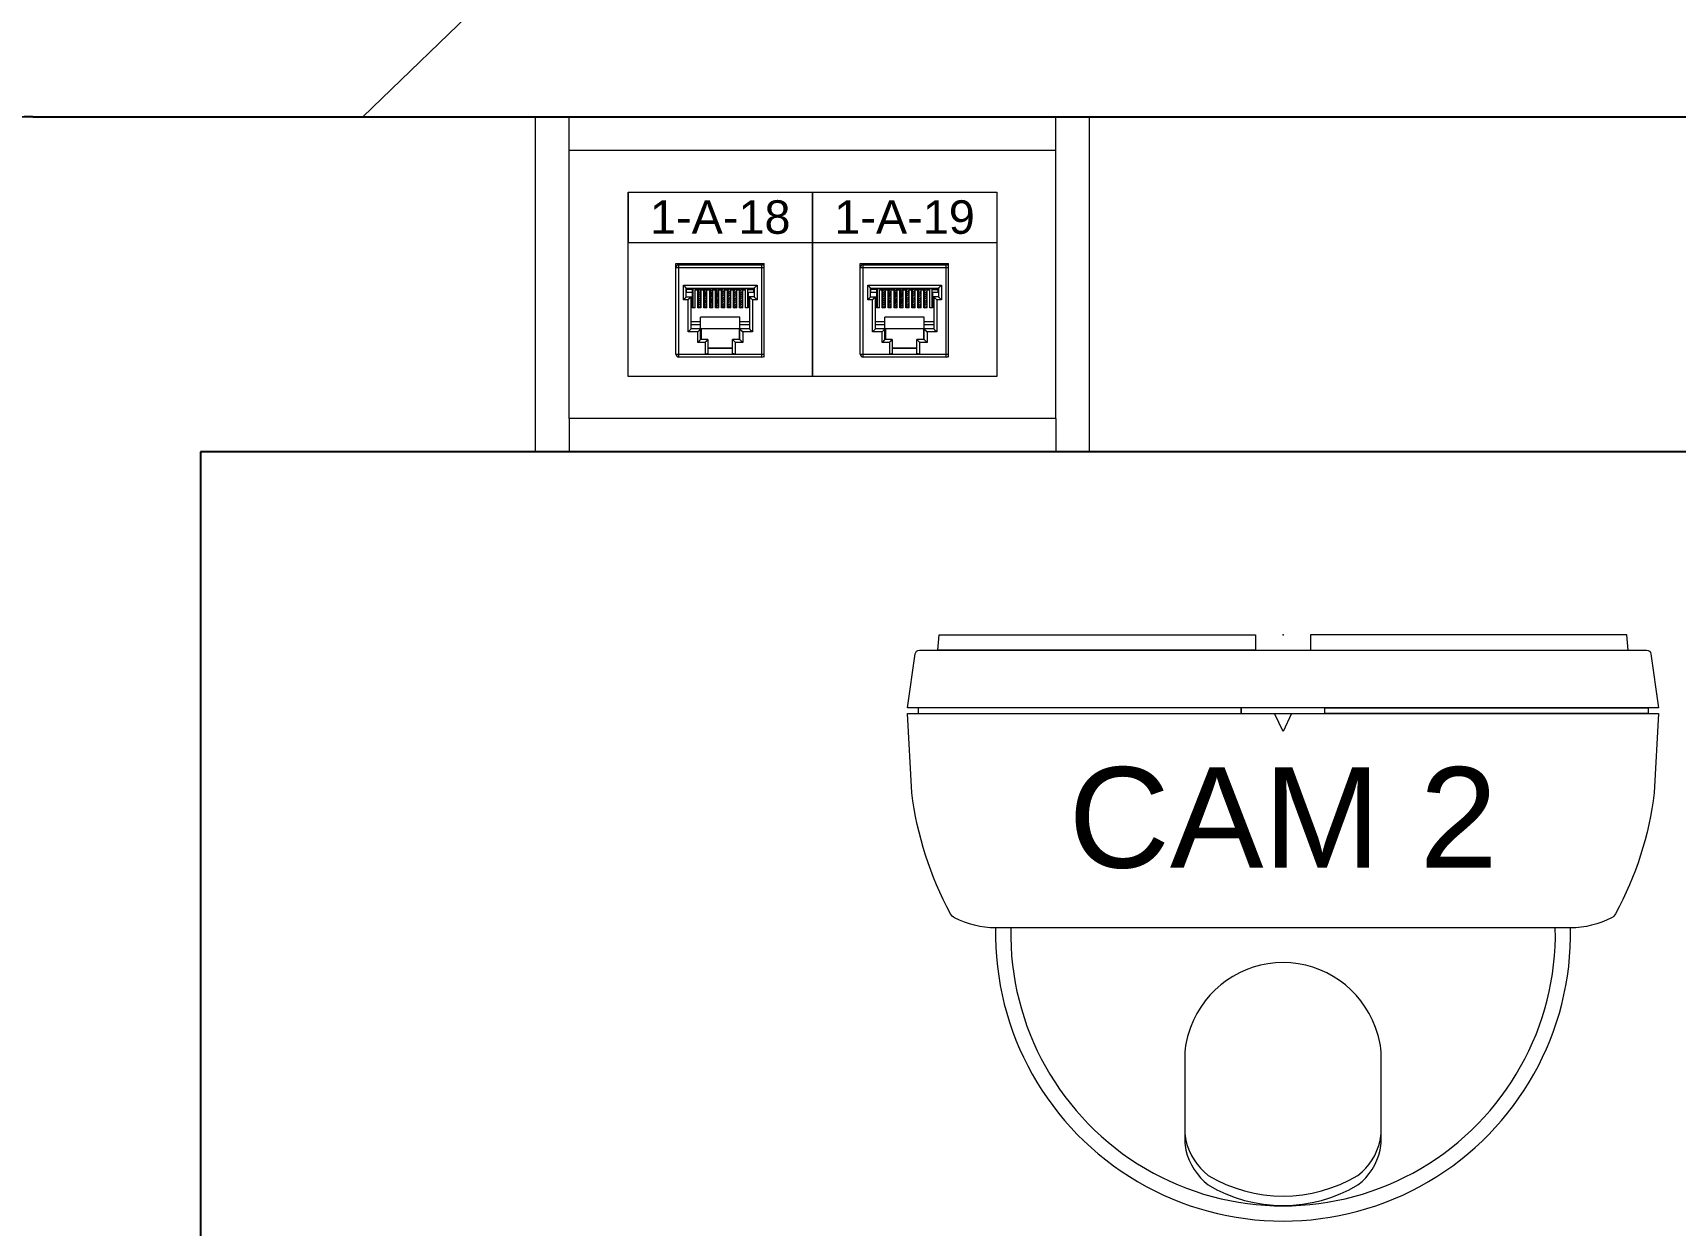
# Model space of a CAD drawing. Header units: millimetres. Extents: x 1256 to 2931, y 3298 to 3694.
# Drawn here: x 1604.32 to 1653.32, y 3507.17 to 3542.74 of the extents above; entities that cross this region are included whole.
import ezdxf

# ---------------------------------------------------------------- set-up
doc = ezdxf.new("R2010")
doc.units = ezdxf.units.MM
doc.layers.get('0').update_dxf_attribs({"color": 250, "lineweight": 5})
for name, color, linetype, lineweight in [('(B) 1U - NVR', 250, 'Continuous', 5), ('001_Dark_1 10', 7, 'Continuous', 0), ('Canales', 250, 'Continuous', 25), ('Roseta', 250, 'Continuous', 5)]:
    doc.layers.add(name, color=color, linetype=linetype, lineweight=lineweight)
doc.styles.get("Standard").update_dxf_attribs({"font": 'Arial.ttf'})
pattern_1 = [(45, (1503.525396, 3420.090486), (-0.03132663, 0.03132663), [])]
pattern_2 = [(45, (1509.025396, 3420.090486), (-0.03132663, 0.03132663), [])]

msp = doc.modelspace()

# ---------------------------------------------------------------- hatches: boundary and pattern name
at = {"layer": 'Roseta'}
h = msp.add_hatch(dxfattribs=at)
h.set_pattern_fill('ANSI31', color=256, scale=0.013954, style=0)
h.set_pattern_definition(pattern_1)
h.paths.add_polyline_path([(1624.246, 3535.112), (1624.187, 3535.112), (1624.171, 3535.111), (1624.171, 3534.535), (1624.246, 3534.535)])
h = msp.add_hatch(dxfattribs=at)
h.set_pattern_fill('ANSI31', color=256, scale=0.013954, style=0)
h.set_pattern_definition(pattern_1)
h.paths.add_polyline_path([(1624.423, 3535.112), (1624.361, 3535.112), (1624.349, 3535.111), (1624.349, 3534.535), (1624.423, 3534.535)])
h.paths.add_polyline_path([(1624.6, 3535.112), (1624.525, 3535.112), (1624.525, 3534.535), (1624.6, 3534.535)])
h.paths.add_polyline_path([(1624.778, 3535.112), (1624.703, 3535.112), (1624.703, 3534.535), (1624.778, 3534.535)])
h.paths.add_polyline_path([(1624.954, 3535.112), (1624.879, 3535.112), (1624.879, 3534.535), (1624.954, 3534.535)])
h.paths.add_polyline_path([(1625.057, 3534.535), (1625.132, 3534.535), (1625.132, 3535.112), (1625.057, 3535.112)])
h.paths.add_polyline_path([(1625.235, 3534.535), (1625.31, 3534.535), (1625.31, 3535.112), (1625.235, 3535.112)])
h = msp.add_hatch(dxfattribs=at)
h.set_pattern_fill('ANSI31', color=256, scale=0.013954, style=0)
h.set_pattern_definition(pattern_1)
h.paths.add_polyline_path([(1625.416, 3534.535), (1625.49, 3534.535), (1625.49, 3535.112), (1625.486, 3535.112), (1625.416, 3535.112)])
h = msp.add_hatch(dxfattribs=at)
h.set_pattern_fill('ANSI31', color=256, scale=0.013954, style=0)
h.set_pattern_definition(pattern_2)
h.paths.add_polyline_path([(1629.746, 3535.112), (1629.687, 3535.112), (1629.671, 3535.111), (1629.671, 3534.535), (1629.746, 3534.535)])
h = msp.add_hatch(dxfattribs=at)
h.set_pattern_fill('ANSI31', color=256, scale=0.013954, style=0)
h.set_pattern_definition(pattern_2)
h.paths.add_polyline_path([(1629.923, 3535.112), (1629.861, 3535.112), (1629.849, 3535.111), (1629.849, 3534.535), (1629.923, 3534.535)])
h.paths.add_polyline_path([(1630.1, 3535.112), (1630.025, 3535.112), (1630.025, 3534.535), (1630.1, 3534.535)])
h.paths.add_polyline_path([(1630.278, 3535.112), (1630.203, 3535.112), (1630.203, 3534.535), (1630.278, 3534.535)])
h.paths.add_polyline_path([(1630.454, 3535.112), (1630.379, 3535.112), (1630.379, 3534.535), (1630.454, 3534.535)])
h.paths.add_polyline_path([(1630.557, 3534.535), (1630.632, 3534.535), (1630.632, 3535.112), (1630.557, 3535.112)])
h.paths.add_polyline_path([(1630.735, 3534.535), (1630.81, 3534.535), (1630.81, 3535.112), (1630.735, 3535.112)])
h = msp.add_hatch(dxfattribs=at)
h.set_pattern_fill('ANSI31', color=256, scale=0.013954, style=0)
h.set_pattern_definition(pattern_2)
h.paths.add_polyline_path([(1630.916, 3534.535), (1630.99, 3534.535), (1630.99, 3535.112), (1630.986, 3535.112), (1630.916, 3535.112)])

# ---------------------------------------------------------------- linework, layer by layer
at = {"layer": '(B) 1U - NVR'}
msp.add_line((1614.166, 3540.239), (1640.31, 3565.491), dxfattribs=at)
at = {"layer": '001_Dark_1 10'}
for points in [[(1631.322, 3524.322), (1631.362, 3524.783), (1640.798, 3524.783), (1640.798, 3524.322)], [(1651.92, 3524.322), (1651.88, 3524.783), (1642.444, 3524.783), (1642.444, 3524.322)], [(1630.729, 3522.433), (1640.37, 3522.433), (1640.37, 3522.606), (1630.729, 3522.606)], [(1642.872, 3522.433), (1642.872, 3522.606), (1640.37, 3522.606), (1640.37, 3522.433)], [(1641.874, 3522.433), (1641.621, 3521.891), (1641.368, 3522.433)], [(1652.513, 3522.433), (1642.872, 3522.433), (1642.872, 3522.606), (1652.513, 3522.606)]]:
    msp.add_lwpolyline(points, close=True, dxfattribs=at)
for points in [[(1630.419, 3522.606), (1630.645, 3524.21, -0.373885), (1630.774, 3524.322), (1652.468, 3524.322, -0.373885), (1652.597, 3524.21), (1652.822, 3522.606)], [(1652.822, 3522.433), (1652.698, 3520.063, -0.09279), (1651.543, 3516.457, -0.1504), (1651.42, 3516.336, -0.118988), (1650.198, 3516.035), (1633.044, 3516.035, -0.118988), (1631.822, 3516.336, -0.1504), (1631.698, 3516.457, -0.09279), (1630.543, 3520.063), (1630.419, 3522.433)], [(1633.044, 3516.035, 1.02), (1650.198, 3516.035)], [(1638.69, 3509.967, 0.057517), (1638.722, 3509.69, 0.1735), (1639.386, 3508.651, 0.276322), (1643.856, 3508.651, 0.1735), (1644.519, 3509.69, 0.057517), (1644.551, 3509.967), (1644.551, 3512.334, 0.075804), (1644.38, 3513.065, 0.700635), (1638.862, 3513.065, 0.075804), (1638.69, 3512.334)]]:
    msp.add_lwpolyline(points, format="xyb", close=True, dxfattribs=at)
msp.add_lwpolyline([(1638.69, 3509.967), (1638.69, 3509.684, 0.057517), (1638.722, 3509.407, 0.1735), (1639.386, 3508.368, 0.276322), (1643.856, 3508.368, 0.1735), (1644.519, 3509.407, 0.057517), (1644.551, 3509.684), (1644.551, 3509.967)], format="xyb", dxfattribs=at)
msp.add_arc((1641.621, 3515.865), 8.125, 178.8655, 1.1345, dxfattribs=at)
msp.add_point((1641.621, 3524.783), dxfattribs=at)
at = {"layer": 'Canales'}
for p, q in [((1604.318, 3540.239), (1609.318, 3540.239)), ((1609.318, 3540.239), (1749.318, 3540.239)), ((1609.318, 3530.239), (1609.318, 3500.239)), ((1749.318, 3530.239), (1609.318, 3530.239)), ((1609.318, 3530.239), (1609.318, 3500.239))]:
    msp.add_line(p, q, dxfattribs=at)
msp.add_arc((1604.318, 3535.239), 5, 90, 180, dxfattribs=at)
at = {"layer": 'Roseta'}
for p, q in [((1619.318, 3540.239), (1635.838, 3540.239)), ((1619.318, 3530.239), (1619.318, 3540.239)), ((1620.318, 3531.239), (1620.318, 3540.239)), ((1634.838, 3531.239), (1634.838, 3540.239)), ((1635.838, 3540.239), (1635.838, 3530.239)), ((1620.318, 3539.239), (1634.838, 3539.239)), ((1622.078, 3537.989), (1627.578, 3537.989)), ((1622.078, 3532.489), (1622.078, 3537.989)), ((1622.078, 3537.989), (1622.078, 3536.489)), ((1627.578, 3537.989), (1627.578, 3532.489)), ((1627.578, 3537.989), (1633.078, 3537.989)), ((1627.578, 3532.489), (1627.578, 3537.989)), ((1627.578, 3532.489), (1627.578, 3537.989)), ((1633.078, 3537.989), (1633.078, 3532.489)), ((1622.078, 3536.489), (1633.078, 3536.489)), ((1623.502, 3535.859), (1626.136, 3535.859)), ((1629.002, 3535.859), (1631.636, 3535.859)), ((1626.066, 3533.068), (1623.59, 3533.068)), ((1631.566, 3533.068), (1629.09, 3533.068)), ((1627.578, 3532.489), (1622.078, 3532.489)), ((1633.078, 3532.489), (1627.578, 3532.489)), ((1634.838, 3531.239), (1620.318, 3531.239)), ((1620.318, 3531.239), (1620.318, 3530.239)), ((1634.838, 3531.239), (1634.838, 3530.239)), ((1635.838, 3530.239), (1619.318, 3530.239))]:
    msp.add_line(p, q, dxfattribs=at)
at = {"layer": 'Roseta', "linetype": 'Continuous'}
for p, q in [((1623.502, 3533.155), (1623.502, 3535.859)), ((1623.502, 3535.736), (1626.136, 3535.736)), ((1623.59, 3533.068), (1623.59, 3535.859)), ((1623.59, 3535.824), (1626.066, 3535.824)), ((1626.066, 3533.068), (1626.066, 3535.859)), ((1626.136, 3533.068), (1626.136, 3535.859)), ((1629.002, 3533.155), (1629.002, 3535.859)), ((1629.002, 3535.736), (1631.636, 3535.736)), ((1629.09, 3533.068), (1629.09, 3535.859)), ((1629.09, 3535.824), (1631.566, 3535.824)), ((1631.566, 3533.068), (1631.566, 3535.859)), ((1631.636, 3533.068), (1631.636, 3535.859)), ((1623.729, 3535.211), (1625.927, 3535.211)), ((1623.729, 3534.777), (1623.729, 3535.211)), ((1623.816, 3535.124), (1625.84, 3535.124)), ((1623.816, 3534.864), (1623.816, 3535.124)), ((1623.816, 3535.124), (1623.816, 3535.124)), ((1623.816, 3535.112), (1625.84, 3535.112)), ((1623.816, 3535.072), (1623.825, 3535.072)), ((1623.825, 3534.995), (1623.825, 3535.112)), ((1624, 3535.082), (1623.825, 3535.082)), ((1624, 3534.535), (1624, 3535.112)), ((1624.008, 3535.112), (1624.008, 3534.535)), ((1624.075, 3534.535), (1624.075, 3535.073)), ((1624.075, 3535.073), (1624.157, 3535.073)), ((1624.157, 3535.072), (1624.075, 3535.072)), ((1624.157, 3534.535), (1624.157, 3535.073)), ((1624.165, 3535.112), (1624.165, 3534.535)), ((1624.171, 3535.112), (1624.171, 3534.535)), ((1624.187, 3535.112), (1624.171, 3535.111)), ((1624.246, 3535.112), (1624.246, 3534.535)), ((1624.253, 3534.535), (1624.253, 3535.073)), ((1624.253, 3535.073), (1624.335, 3535.073)), ((1624.335, 3535.072), (1624.253, 3535.072)), ((1624.335, 3534.535), (1624.335, 3535.073)), ((1624.343, 3535.112), (1624.343, 3534.535)), ((1624.349, 3535.112), (1624.349, 3534.535)), ((1624.361, 3535.112), (1624.349, 3535.111)), ((1624.423, 3535.112), (1624.423, 3534.535)), ((1624.431, 3534.535), (1624.431, 3535.073)), ((1624.431, 3535.073), (1624.513, 3535.073)), ((1624.513, 3535.072), (1624.431, 3535.072)), ((1624.513, 3534.535), (1624.513, 3535.073)), ((1624.522, 3535.112), (1624.522, 3534.535)), ((1624.525, 3535.112), (1624.525, 3534.535)), ((1624.6, 3535.112), (1624.6, 3534.535)), ((1624.609, 3534.535), (1624.609, 3535.073)), ((1624.609, 3535.073), (1624.691, 3535.073)), ((1624.691, 3535.072), (1624.609, 3535.072)), ((1624.691, 3534.535), (1624.691, 3535.073)), ((1624.7, 3535.112), (1624.7, 3534.535)), ((1624.703, 3535.112), (1624.703, 3534.535)), ((1624.778, 3535.112), (1624.778, 3534.535)), ((1624.787, 3534.535), (1624.787, 3535.073)), ((1624.787, 3535.073), (1624.869, 3535.073)), ((1624.869, 3535.072), (1624.787, 3535.072)), ((1624.869, 3534.535), (1624.869, 3535.073)), ((1624.879, 3535.112), (1624.879, 3534.535)), ((1624.954, 3535.112), (1624.954, 3534.535)), ((1624.955, 3535.112), (1624.955, 3534.535)), ((1624.965, 3534.535), (1624.965, 3535.073)), ((1624.965, 3535.073), (1625.047, 3535.073)), ((1625.047, 3535.072), (1624.965, 3535.072)), ((1625.047, 3534.535), (1625.047, 3535.073)), ((1625.057, 3535.112), (1625.057, 3534.535)), ((1625.132, 3535.112), (1625.132, 3534.535)), ((1625.133, 3535.112), (1625.133, 3534.535)), ((1625.143, 3534.535), (1625.143, 3535.073)), ((1625.143, 3535.073), (1625.225, 3535.073)), ((1625.225, 3535.072), (1625.143, 3535.072)), ((1625.225, 3534.535), (1625.225, 3535.073)), ((1625.235, 3535.112), (1625.235, 3534.535)), ((1625.31, 3535.112), (1625.31, 3534.535)), ((1625.314, 3535.112), (1625.314, 3534.535)), ((1625.321, 3534.535), (1625.321, 3535.073)), ((1625.321, 3535.073), (1625.403, 3535.073)), ((1625.403, 3535.072), (1625.321, 3535.072)), ((1625.403, 3534.535), (1625.403, 3535.073)), ((1625.416, 3535.112), (1625.416, 3534.535)), ((1625.49, 3535.112), (1625.486, 3535.112)), ((1625.49, 3535.113), (1625.49, 3535.112)), ((1625.49, 3535.112), (1625.49, 3534.535)), ((1625.494, 3535.112), (1625.494, 3534.535)), ((1625.499, 3534.535), (1625.499, 3535.073)), ((1625.499, 3535.073), (1625.581, 3535.073)), ((1625.581, 3535.072), (1625.499, 3535.072)), ((1625.581, 3534.535), (1625.581, 3535.073)), ((1625.648, 3534.535), (1625.648, 3535.112)), ((1625.656, 3534.535), (1625.656, 3535.112)), ((1625.656, 3535.082), (1625.831, 3535.082)), ((1625.831, 3534.995), (1625.831, 3535.112)), ((1625.84, 3535.072), (1625.831, 3535.072)), ((1625.84, 3535.124), (1625.84, 3534.864)), ((1625.84, 3535.124), (1625.84, 3535.124)), ((1625.927, 3535.211), (1625.927, 3534.777)), ((1629.229, 3535.211), (1631.427, 3535.211)), ((1629.229, 3534.777), (1629.229, 3535.211)), ((1629.316, 3535.124), (1631.34, 3535.124)), ((1629.316, 3534.864), (1629.316, 3535.124)), ((1629.316, 3535.124), (1629.316, 3535.124)), ((1629.316, 3535.112), (1631.34, 3535.112)), ((1629.316, 3535.072), (1629.325, 3535.072)), ((1629.325, 3534.995), (1629.325, 3535.112)), ((1629.5, 3535.082), (1629.325, 3535.082)), ((1629.5, 3534.535), (1629.5, 3535.112)), ((1629.508, 3535.112), (1629.508, 3534.535)), ((1629.575, 3534.535), (1629.575, 3535.073)), ((1629.575, 3535.073), (1629.657, 3535.073)), ((1629.657, 3535.072), (1629.575, 3535.072)), ((1629.657, 3534.535), (1629.657, 3535.073)), ((1629.665, 3535.112), (1629.665, 3534.535)), ((1629.671, 3535.112), (1629.671, 3534.535)), ((1629.687, 3535.112), (1629.671, 3535.111)), ((1629.746, 3535.112), (1629.746, 3534.535)), ((1629.753, 3534.535), (1629.753, 3535.073)), ((1629.753, 3535.073), (1629.835, 3535.073)), ((1629.835, 3535.072), (1629.753, 3535.072)), ((1629.835, 3534.535), (1629.835, 3535.073)), ((1629.843, 3535.112), (1629.843, 3534.535)), ((1629.849, 3535.112), (1629.849, 3534.535)), ((1629.861, 3535.112), (1629.849, 3535.111)), ((1629.923, 3535.112), (1629.923, 3534.535)), ((1629.931, 3534.535), (1629.931, 3535.073)), ((1629.931, 3535.073), (1630.013, 3535.073)), ((1630.013, 3535.072), (1629.931, 3535.072)), ((1630.013, 3534.535), (1630.013, 3535.073)), ((1630.022, 3535.112), (1630.022, 3534.535)), ((1630.025, 3535.112), (1630.025, 3534.535)), ((1630.1, 3535.112), (1630.1, 3534.535)), ((1630.109, 3534.535), (1630.109, 3535.073)), ((1630.109, 3535.073), (1630.191, 3535.073)), ((1630.191, 3535.072), (1630.109, 3535.072)), ((1630.191, 3534.535), (1630.191, 3535.073)), ((1630.2, 3535.112), (1630.2, 3534.535)), ((1630.203, 3535.112), (1630.203, 3534.535)), ((1630.278, 3535.112), (1630.278, 3534.535)), ((1630.287, 3534.535), (1630.287, 3535.073)), ((1630.287, 3535.073), (1630.369, 3535.073)), ((1630.369, 3535.072), (1630.287, 3535.072)), ((1630.369, 3534.535), (1630.369, 3535.073)), ((1630.379, 3535.112), (1630.379, 3534.535)), ((1630.454, 3535.112), (1630.454, 3534.535)), ((1630.455, 3535.112), (1630.455, 3534.535)), ((1630.465, 3534.535), (1630.465, 3535.073)), ((1630.465, 3535.073), (1630.547, 3535.073)), ((1630.547, 3535.072), (1630.465, 3535.072)), ((1630.547, 3534.535), (1630.547, 3535.073)), ((1630.557, 3535.112), (1630.557, 3534.535)), ((1630.632, 3535.112), (1630.632, 3534.535)), ((1630.633, 3535.112), (1630.633, 3534.535)), ((1630.643, 3534.535), (1630.643, 3535.073)), ((1630.643, 3535.073), (1630.725, 3535.073)), ((1630.725, 3535.072), (1630.643, 3535.072)), ((1630.725, 3534.535), (1630.725, 3535.073)), ((1630.735, 3535.112), (1630.735, 3534.535)), ((1630.81, 3535.112), (1630.81, 3534.535)), ((1630.814, 3535.112), (1630.814, 3534.535)), ((1630.821, 3534.535), (1630.821, 3535.073)), ((1630.821, 3535.073), (1630.903, 3535.073)), ((1630.903, 3535.072), (1630.821, 3535.072)), ((1630.903, 3534.535), (1630.903, 3535.073)), ((1630.916, 3535.112), (1630.916, 3534.535)), ((1630.99, 3535.112), (1630.986, 3535.112)), ((1630.99, 3535.113), (1630.99, 3535.112)), ((1630.99, 3535.112), (1630.99, 3534.535)), ((1630.994, 3535.112), (1630.994, 3534.535)), ((1630.999, 3534.535), (1630.999, 3535.073)), ((1630.999, 3535.073), (1631.081, 3535.073)), ((1631.081, 3535.072), (1630.999, 3535.072)), ((1631.081, 3534.535), (1631.081, 3535.073)), ((1631.148, 3534.535), (1631.148, 3535.112)), ((1631.156, 3534.535), (1631.156, 3535.112)), ((1631.156, 3535.082), (1631.331, 3535.082)), ((1631.331, 3534.995), (1631.331, 3535.112)), ((1631.34, 3535.072), (1631.331, 3535.072)), ((1631.34, 3535.124), (1631.34, 3534.864)), ((1631.34, 3535.124), (1631.34, 3535.124)), ((1631.427, 3535.211), (1631.427, 3534.777)), ((1623.869, 3534.777), (1623.729, 3534.777)), ((1623.816, 3534.864), (1623.991, 3534.864)), ((1624, 3534.995), (1623.825, 3534.995)), ((1623.869, 3533.818), (1623.869, 3534.777)), ((1623.956, 3533.905), (1623.956, 3534.864)), ((1623.991, 3534.995), (1623.991, 3534.535)), ((1624.075, 3534.535), (1623.991, 3534.535)), ((1624.253, 3534.535), (1624.157, 3534.535)), ((1624.431, 3534.535), (1624.335, 3534.535)), ((1624.609, 3534.535), (1624.513, 3534.535)), ((1624.787, 3534.535), (1624.691, 3534.535)), ((1624.965, 3534.535), (1624.869, 3534.535)), ((1625.143, 3534.535), (1625.047, 3534.535)), ((1625.321, 3534.535), (1625.225, 3534.535)), ((1625.499, 3534.535), (1625.403, 3534.535)), ((1625.665, 3534.535), (1625.581, 3534.535)), ((1625.831, 3534.995), (1625.656, 3534.995)), ((1625.665, 3534.995), (1625.665, 3534.535)), ((1625.84, 3534.864), (1625.665, 3534.864)), ((1625.7, 3534.864), (1625.7, 3533.905)), ((1625.927, 3534.777), (1625.787, 3534.777)), ((1625.787, 3534.777), (1625.787, 3533.818)), ((1629.369, 3534.777), (1629.229, 3534.777)), ((1629.316, 3534.864), (1629.491, 3534.864)), ((1629.5, 3534.995), (1629.325, 3534.995)), ((1629.369, 3533.818), (1629.369, 3534.777)), ((1629.456, 3533.905), (1629.456, 3534.864)), ((1629.491, 3534.995), (1629.491, 3534.535)), ((1629.575, 3534.535), (1629.491, 3534.535)), ((1629.753, 3534.535), (1629.657, 3534.535)), ((1629.931, 3534.535), (1629.835, 3534.535)), ((1630.109, 3534.535), (1630.013, 3534.535)), ((1630.287, 3534.535), (1630.191, 3534.535)), ((1630.465, 3534.535), (1630.369, 3534.535)), ((1630.643, 3534.535), (1630.547, 3534.535)), ((1630.821, 3534.535), (1630.725, 3534.535)), ((1630.999, 3534.535), (1630.903, 3534.535)), ((1631.165, 3534.535), (1631.081, 3534.535)), ((1631.331, 3534.995), (1631.156, 3534.995)), ((1631.165, 3534.995), (1631.165, 3534.535)), ((1631.34, 3534.864), (1631.165, 3534.864)), ((1631.2, 3534.864), (1631.2, 3533.905)), ((1631.427, 3534.777), (1631.287, 3534.777)), ((1631.287, 3534.777), (1631.287, 3533.818)), ((1624.244, 3534.114), (1623.956, 3534.114)), ((1624.244, 3533.591), (1624.244, 3534.254)), ((1625.412, 3534.254), (1624.244, 3534.254)), ((1625.412, 3533.591), (1625.412, 3534.254)), ((1625.7, 3534.114), (1625.412, 3534.114)), ((1629.744, 3534.114), (1629.456, 3534.114)), ((1629.744, 3533.591), (1629.744, 3534.254)), ((1630.912, 3534.254), (1629.744, 3534.254)), ((1630.912, 3533.591), (1630.912, 3534.254)), ((1631.2, 3534.114), (1630.912, 3534.114)), ((1624.156, 3533.818), (1623.869, 3533.818)), ((1624.244, 3534.027), (1623.956, 3534.027)), ((1625.7, 3533.905), (1623.956, 3533.905)), ((1624.156, 3533.504), (1624.156, 3533.818)), ((1624.462, 3533.591), (1624.244, 3533.591)), ((1624.247, 3533.905), (1624.247, 3533.591)), ((1624.256, 3533.905), (1624.256, 3533.591)), ((1624.462, 3533.591), (1624.462, 3533.181)), ((1625.194, 3533.181), (1625.194, 3533.591)), ((1625.412, 3533.591), (1625.194, 3533.591)), ((1625.4, 3533.591), (1625.4, 3533.905)), ((1625.409, 3533.591), (1625.409, 3533.905)), ((1625.7, 3534.027), (1625.412, 3534.027)), ((1625.5, 3533.818), (1625.5, 3533.504)), ((1625.787, 3533.818), (1625.5, 3533.818)), ((1629.656, 3533.818), (1629.369, 3533.818)), ((1629.744, 3534.027), (1629.456, 3534.027)), ((1631.2, 3533.905), (1629.456, 3533.905)), ((1629.656, 3533.504), (1629.656, 3533.818)), ((1629.962, 3533.591), (1629.744, 3533.591)), ((1629.747, 3533.905), (1629.747, 3533.591)), ((1629.756, 3533.905), (1629.756, 3533.591)), ((1629.962, 3533.591), (1629.962, 3533.181)), ((1630.694, 3533.181), (1630.694, 3533.591)), ((1630.912, 3533.591), (1630.694, 3533.591)), ((1630.9, 3533.591), (1630.9, 3533.905)), ((1630.909, 3533.591), (1630.909, 3533.905)), ((1631.2, 3534.027), (1630.912, 3534.027)), ((1631, 3533.818), (1631, 3533.504)), ((1631.287, 3533.818), (1631, 3533.818)), ((1623.502, 3533.155), (1626.136, 3533.155)), ((1624.375, 3533.504), (1624.156, 3533.504)), ((1624.375, 3533.504), (1624.375, 3533.155)), ((1624.462, 3533.347), (1625.194, 3533.347)), ((1624.462, 3533.338), (1625.194, 3533.338)), ((1624.462, 3533.329), (1625.194, 3533.329)), ((1625.281, 3533.155), (1625.281, 3533.504)), ((1625.5, 3533.504), (1625.281, 3533.504)), ((1629.002, 3533.155), (1631.636, 3533.155)), ((1629.875, 3533.504), (1629.656, 3533.504)), ((1629.875, 3533.504), (1629.875, 3533.155)), ((1629.962, 3533.347), (1630.694, 3533.347)), ((1629.962, 3533.338), (1630.694, 3533.338)), ((1629.962, 3533.329), (1630.694, 3533.329)), ((1630.781, 3533.155), (1630.781, 3533.504)), ((1631, 3533.504), (1630.781, 3533.504))]:
    msp.add_line(p, q, dxfattribs=at)
for centre, start, end in [((1623.59, 3535.736), 90, 180), ((1626.066, 3535.736), 36.2342, 90), ((1629.09, 3535.736), 90, 180), ((1631.566, 3535.736), 36.2342, 90), ((1623.59, 3533.155), 180, 270), ((1626.066, 3533.155), 270, 323.2664), ((1629.09, 3533.155), 180, 270), ((1631.566, 3533.155), 270, 323.2664)]:
    msp.add_arc(centre, 0.0872, start, end, dxfattribs=at)
for points, start_tangent, end_tangent in [([(1623.816, 3535.124), (1623.813, 3535.127), (1623.806, 3535.134), (1623.796, 3535.144), (1623.784, 3535.156), (1623.771, 3535.169), (1623.757, 3535.183), (1623.743, 3535.197), (1623.729, 3535.211)], (-0.707107, 0.707107), (-0.707107, 0.707107)), ([(1625.84, 3535.124), (1625.843, 3535.127), (1625.85, 3535.134), (1625.86, 3535.144), (1625.872, 3535.156), (1625.885, 3535.169), (1625.899, 3535.183), (1625.913, 3535.197), (1625.927, 3535.211)], (0.707107, 0.707107), (0.707107, 0.707107)), ([(1629.316, 3535.124), (1629.313, 3535.127), (1629.306, 3535.134), (1629.296, 3535.144), (1629.284, 3535.156), (1629.271, 3535.169), (1629.257, 3535.183), (1629.243, 3535.197), (1629.229, 3535.211)], (-0.707107, 0.707107), (-0.707107, 0.707107)), ([(1631.34, 3535.124), (1631.343, 3535.127), (1631.35, 3535.134), (1631.36, 3535.144), (1631.372, 3535.156), (1631.385, 3535.169), (1631.399, 3535.183), (1631.413, 3535.197), (1631.427, 3535.211)], (0.707107, 0.707107), (0.707107, 0.707107)), ([(1623.729, 3534.777), (1623.743, 3534.791), (1623.758, 3534.806), (1623.772, 3534.82), (1623.785, 3534.833), (1623.797, 3534.845), (1623.807, 3534.855), (1623.814, 3534.862), (1623.816, 3534.864)], (0.707107, 0.707107), (0.707107, 0.707107)), ([(1623.869, 3534.777), (1623.883, 3534.791), (1623.897, 3534.806), (1623.911, 3534.82), (1623.924, 3534.833), (1623.936, 3534.845), (1623.946, 3534.855), (1623.953, 3534.862), (1623.956, 3534.864)], (0.707107, 0.707107), (0.707107, 0.707107)), ([(1625.787, 3534.777), (1625.773, 3534.791), (1625.759, 3534.806), (1625.745, 3534.82), (1625.732, 3534.833), (1625.72, 3534.845), (1625.71, 3534.855), (1625.703, 3534.862), (1625.7, 3534.864)], (-0.707107, 0.707107), (-0.707107, 0.707107)), ([(1625.927, 3534.777), (1625.913, 3534.791), (1625.898, 3534.806), (1625.884, 3534.82), (1625.871, 3534.833), (1625.859, 3534.845), (1625.849, 3534.855), (1625.842, 3534.862), (1625.84, 3534.864)], (-0.707107, 0.707107), (-0.707107, 0.707107)), ([(1629.229, 3534.777), (1629.243, 3534.791), (1629.258, 3534.806), (1629.272, 3534.82), (1629.285, 3534.833), (1629.297, 3534.845), (1629.307, 3534.855), (1629.314, 3534.862), (1629.316, 3534.864)], (0.707107, 0.707107), (0.707107, 0.707107)), ([(1629.369, 3534.777), (1629.383, 3534.791), (1629.397, 3534.806), (1629.411, 3534.82), (1629.424, 3534.833), (1629.436, 3534.845), (1629.446, 3534.855), (1629.453, 3534.862), (1629.456, 3534.864)], (0.707107, 0.707107), (0.707107, 0.707107)), ([(1631.287, 3534.777), (1631.273, 3534.791), (1631.259, 3534.806), (1631.245, 3534.82), (1631.232, 3534.833), (1631.22, 3534.845), (1631.21, 3534.855), (1631.203, 3534.862), (1631.2, 3534.864)], (-0.707107, 0.707107), (-0.707107, 0.707107)), ([(1631.427, 3534.777), (1631.413, 3534.791), (1631.398, 3534.806), (1631.384, 3534.82), (1631.371, 3534.833), (1631.359, 3534.845), (1631.349, 3534.855), (1631.342, 3534.862), (1631.34, 3534.864)], (-0.707107, 0.707107), (-0.707107, 0.707107)), ([(1623.869, 3533.818), (1623.883, 3533.832), (1623.897, 3533.846), (1623.911, 3533.86), (1623.924, 3533.874), (1623.936, 3533.885), (1623.946, 3533.895), (1623.953, 3533.902), (1623.956, 3533.905)], (0.707107, 0.707107), (0.707107, 0.707107)), ([(1624.156, 3533.818), (1624.171, 3533.832), (1624.185, 3533.846), (1624.199, 3533.86), (1624.212, 3533.874), (1624.224, 3533.885), (1624.234, 3533.895), (1624.241, 3533.902), (1624.244, 3533.905)], (0.707107, 0.707107), (0.707107, 0.707107)), ([(1624.156, 3533.504), (1624.171, 3533.518), (1624.185, 3533.532), (1624.199, 3533.546), (1624.212, 3533.56), (1624.224, 3533.572), (1624.234, 3533.581), (1624.241, 3533.588), (1624.244, 3533.591)], (0.707107, 0.707107), (0.707107, 0.707107)), ([(1624.375, 3533.504), (1624.389, 3533.518), (1624.403, 3533.532), (1624.417, 3533.546), (1624.43, 3533.56), (1624.442, 3533.572), (1624.452, 3533.581), (1624.459, 3533.588), (1624.462, 3533.591)], (0.707107, 0.707107), (0.707107, 0.707107)), ([(1625.281, 3533.504), (1625.267, 3533.518), (1625.253, 3533.532), (1625.239, 3533.546), (1625.226, 3533.56), (1625.214, 3533.572), (1625.204, 3533.581), (1625.197, 3533.588), (1625.194, 3533.591)], (-0.707107, 0.707107), (-0.707107, 0.707107)), ([(1625.5, 3533.818), (1625.485, 3533.832), (1625.471, 3533.846), (1625.457, 3533.86), (1625.444, 3533.874), (1625.432, 3533.885), (1625.422, 3533.895), (1625.415, 3533.902), (1625.412, 3533.905)], (-0.707107, 0.707107), (-0.707107, 0.707107)), ([(1625.5, 3533.504), (1625.485, 3533.518), (1625.471, 3533.532), (1625.457, 3533.546), (1625.444, 3533.56), (1625.432, 3533.572), (1625.422, 3533.581), (1625.415, 3533.588), (1625.412, 3533.591)], (-0.707107, 0.707107), (-0.707107, 0.707107)), ([(1625.787, 3533.818), (1625.773, 3533.832), (1625.759, 3533.846), (1625.745, 3533.86), (1625.732, 3533.874), (1625.72, 3533.885), (1625.71, 3533.895), (1625.703, 3533.902), (1625.7, 3533.905)], (-0.707107, 0.707107), (-0.707107, 0.707107)), ([(1629.369, 3533.818), (1629.383, 3533.832), (1629.397, 3533.846), (1629.411, 3533.86), (1629.424, 3533.874), (1629.436, 3533.885), (1629.446, 3533.895), (1629.453, 3533.902), (1629.456, 3533.905)], (0.707107, 0.707107), (0.707107, 0.707107)), ([(1629.656, 3533.818), (1629.671, 3533.832), (1629.685, 3533.846), (1629.699, 3533.86), (1629.712, 3533.874), (1629.724, 3533.885), (1629.734, 3533.895), (1629.741, 3533.902), (1629.744, 3533.905)], (0.707107, 0.707107), (0.707107, 0.707107)), ([(1629.656, 3533.504), (1629.671, 3533.518), (1629.685, 3533.532), (1629.699, 3533.546), (1629.712, 3533.56), (1629.724, 3533.572), (1629.734, 3533.581), (1629.741, 3533.588), (1629.744, 3533.591)], (0.707107, 0.707107), (0.707107, 0.707107)), ([(1629.875, 3533.504), (1629.889, 3533.518), (1629.903, 3533.532), (1629.917, 3533.546), (1629.93, 3533.56), (1629.942, 3533.572), (1629.952, 3533.581), (1629.959, 3533.588), (1629.962, 3533.591)], (0.707107, 0.707107), (0.707107, 0.707107)), ([(1630.781, 3533.504), (1630.767, 3533.518), (1630.753, 3533.532), (1630.739, 3533.546), (1630.726, 3533.56), (1630.714, 3533.572), (1630.704, 3533.581), (1630.697, 3533.588), (1630.694, 3533.591)], (-0.707107, 0.707107), (-0.707107, 0.707107)), ([(1631, 3533.818), (1630.985, 3533.832), (1630.971, 3533.846), (1630.957, 3533.86), (1630.944, 3533.874), (1630.932, 3533.885), (1630.922, 3533.895), (1630.915, 3533.902), (1630.912, 3533.905)], (-0.707107, 0.707107), (-0.707107, 0.707107)), ([(1631, 3533.504), (1630.985, 3533.518), (1630.971, 3533.532), (1630.957, 3533.546), (1630.944, 3533.56), (1630.932, 3533.572), (1630.922, 3533.581), (1630.915, 3533.588), (1630.912, 3533.591)], (-0.707107, 0.707107), (-0.707107, 0.707107)), ([(1631.287, 3533.818), (1631.273, 3533.832), (1631.259, 3533.846), (1631.245, 3533.86), (1631.232, 3533.874), (1631.22, 3533.885), (1631.21, 3533.895), (1631.203, 3533.902), (1631.2, 3533.905)], (-0.707107, 0.707107), (-0.707107, 0.707107)), ([(1624.462, 3533.181), (1624.459, 3533.174), (1624.45, 3533.168), (1624.436, 3533.162), (1624.418, 3533.158), (1624.396, 3533.156), (1624.375, 3533.155)], (0, -1), (-1, 0)), ([(1625.281, 3533.155), (1625.26, 3533.156), (1625.238, 3533.158), (1625.22, 3533.162), (1625.206, 3533.168), (1625.197, 3533.174), (1625.194, 3533.181)], (-1, 0), (0, 1)), ([(1629.962, 3533.181), (1629.959, 3533.174), (1629.95, 3533.168), (1629.936, 3533.162), (1629.918, 3533.158), (1629.896, 3533.156), (1629.875, 3533.155)], (0, -1), (-1, 0)), ([(1630.781, 3533.155), (1630.76, 3533.156), (1630.738, 3533.158), (1630.72, 3533.162), (1630.706, 3533.168), (1630.697, 3533.174), (1630.694, 3533.181)], (-1, 0), (0, 1))]:
    msp.add_spline(points, degree=3, dxfattribs=dict(at, start_tangent=start_tangent, end_tangent=end_tangent))

# ---------------------------------------------------------------- texts
at = {"insert": (1641.621, 3519.309), "char_height": 3, "attachment_point": 5}
msp.add_mtext_dynamic_manual_height_columns('CAM 2', width=14.6482, gutter_width=5, heights=[0], dxfattribs=at)
at = {"layer": 'Roseta', "char_height": 1, "attachment_point": 5}
for s, insert in [('1-A-18', (1624.828, 3537.238)), ('1-A-19', (1630.328, 3537.238))]:
    msp.add_mtext_dynamic_manual_height_columns(s, width=5.5, gutter_width=12.5, heights=[1.5], dxfattribs=dict(at, insert=insert))

doc.saveas('drawing.dxf')
